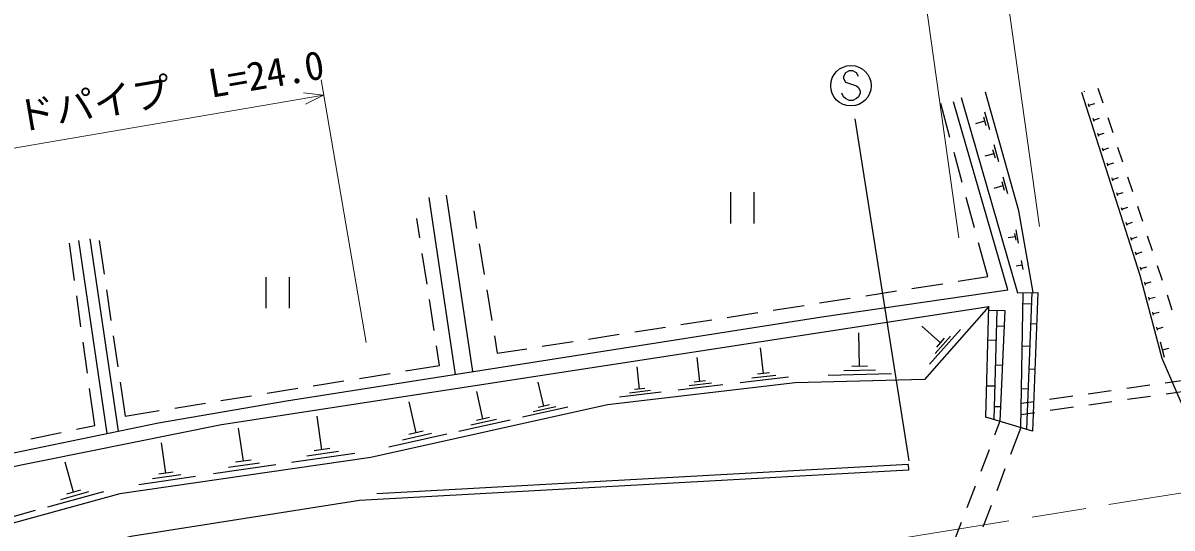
# Model space of a CAD drawing. Units: millimetres, scale not verified. Extents: x 40000 to 680000, y 20000 to 380000.
# Drawn here: x 416860 to 490578, y 284806 to 317220 of the extents above; entities that cross this region are included whole.
import ezdxf
from ezdxf.enums import TextEntityAlignment as Align

# ---------------------------------------------------------------- set-up
doc = ezdxf.new("R2010")
doc.units = ezdxf.units.MM
doc.header["$LTSCALE"] = 1000
doc.linetypes.add('CHAIN', pattern=[18.5, 12, -1.5, 3.5, -1.5])
for name, color, linetype, lineweight in [('M-BGD', 7, 'Continuous', 25), ('M-BMK', 2, 'CHAIN', 13), ('M-STR-HTXT', 7, 'Continuous', 13), ('M-STR-STRC', 7, 'Continuous', 25)]:
    doc.layers.add(name, color=color, linetype=linetype, lineweight=lineweight)
doc.styles.add('ＭＳ ゴシック', font='')
doc.styles.get('ＭＳ ゴシック').set_extended_font_data('MS Gothic')

msp = doc.modelspace()

# ---------------------------------------------------------------- linework, layer by layer
at = {"layer": 'M-BGD'}
for p, q in [((484970, 312798), (484958, 312836)), ((485822, 313044), (486139, 312095)), ((476330, 309872), (475737, 312050)), ((485273, 311845), (485213, 312036)), ((485243, 311941), (485624, 312062)), ((478479, 311189), (478636, 310630)), ((478549, 311510), (478864, 310393)), ((485546, 310988), (485927, 311109)), ((486456, 311147), (486773, 310198)), ((478557, 310909), (477961, 310741)), ((485577, 310892), (485516, 311083)), ((485880, 309940), (485819, 310130)), ((485850, 310035), (486231, 310156)), ((477118, 306977), (476593, 308907)), ((479068, 309105), (479223, 308555)), ((479137, 309422), (479447, 308321)), ((486183, 308987), (486122, 309177)), ((486153, 309082), (486534, 309203)), ((487090, 309250), (487407, 308301)), ((479146, 308830), (478559, 308664)), ((486486, 308034), (486426, 308224)), ((486456, 308129), (486837, 308250)), ((479729, 306767), (479151, 306604)), ((479653, 307038), (479805, 306496)), ((479721, 307350), (480026, 306266)), ((486789, 307081), (486729, 307271)), ((486759, 307176), (487140, 307297)), ((487724, 307353), (488041, 306405)), ((442892, 306009), (444581, 294670)), ((444016, 306177), (445704, 294846)), ((462250, 306354), (462250, 304354)), ((463750, 306354), (463750, 304354)), ((477906, 304082), (477381, 306012)), ((487093, 306128), (487032, 306318)), ((487062, 306223), (487444, 306344)), ((487396, 305175), (487335, 305365)), ((487366, 305270), (487747, 305391)), ((488358, 305456), (488675, 304508)), ((442326, 303421), (442131, 304682)), ((445780, 305153), (445964, 304039)), ((480483, 303719), (480558, 303290)), ((480559, 303953), (480710, 303096)), ((487699, 304222), (487638, 304413)), ((487669, 304317), (488050, 304439)), ((420169, 300698), (419838, 303081)), ((420422, 303257), (422245, 290876)), ((421143, 303363), (422960, 291024)), ((421745, 303269), (422067, 301093)), ((446127, 303052), (446452, 301079)), ((478762, 300939), (478169, 303118)), ((480520, 303505), (480063, 303424)), ((488002, 303269), (487942, 303460)), ((487972, 303364), (488353, 303486)), ((488992, 303559), (489309, 302611)), ((442785, 300456), (442479, 302432)), ((488305, 302316), (488245, 302507)), ((488275, 302411), (488656, 302533)), ((480960, 301683), (480583, 301617)), ((480910, 301966), (481010, 301401)), ((488609, 301363), (488548, 301554)), ((488578, 301458), (488960, 301580)), ((489626, 301663), (489943, 300714)), ((432446, 300915), (432446, 298915)), ((433946, 300915), (433946, 298915)), ((476857, 300641), (478762, 300939)), ((422214, 300104), (422507, 298126)), ((446615, 300092), (446941, 298119)), ((473893, 300178), (475869, 300487)), ((488878, 300400), (488827, 300594)), ((488852, 300497), (489239, 300599)), ((420581, 297726), (420306, 299707)), ((443243, 297491), (442938, 299468)), ((467964, 299251), (469940, 299560)), ((470928, 299714), (472904, 300023)), ((480877, 291251), (481021, 299911)), ((481595, 299923), (481241, 291142)), ((489134, 299434), (489083, 299627)), ((489108, 299530), (489495, 299633)), ((490260, 299766), (490577, 298817)), ((462036, 298324), (464012, 298633)), ((465000, 298788), (466976, 299097)), ((479175, 291762), (479360, 298784)), ((481565, 299180), (481009, 299203)), ((489390, 298467), (489338, 298660)), ((489364, 298564), (489751, 298666)), ((459072, 297861), (461048, 298170)), ((481514, 297927), (481898, 297912)), ((422654, 297137), (422947, 295158)), ((447103, 297132), (447287, 296019)), ((453144, 296934), (455120, 297243)), ((456108, 297398), (458084, 297707)), ((470533, 295181), (470478, 297339)), ((475717, 296702), (474524, 297753)), ((477001, 297558), (475030, 295320)), ((476359, 297130), (475374, 296011)), ((479334, 297776), (479801, 297764)), ((489645, 297500), (489594, 297694)), ((489620, 297597), (490007, 297699)), ((420994, 294755), (420719, 296736)), ((443591, 295242), (443396, 296503)), ((450180, 296471), (452156, 296780)), ((464372, 294718), (464178, 296368)), ((475964, 296981), (475471, 296422)), ((479309, 296844), (478769, 296858)), ((481455, 296453), (480964, 296473)), ((490106, 295760), (489850, 296727)), ((447287, 296019), (449192, 296317)), ((460287, 294209), (460108, 295742)), ((489978, 296243), (490365, 296346)), ((441402, 294889), (443591, 295242)), ((456422, 293727), (456255, 295150)), ((471552, 294937), (469528, 294885)), ((471039, 295194), (470027, 295168)), ((479268, 295271), (479691, 295259)), ((481397, 295020), (481781, 295004)), ((423093, 294169), (423416, 291993)), ((435478, 293935), (437453, 294253)), ((438440, 294412), (440414, 294730)), ((450267, 292625), (449920, 294177)), ((460647, 294251), (459928, 294167)), ((465967, 294486), (462873, 294123)), ((465170, 294602), (463622, 294421)), ((464759, 294763), (463985, 294672)), ((472571, 294693), (468523, 294590)), ((490149, 294129), (491634, 294340)), ((421462, 291381), (421131, 293764)), ((432516, 293458), (434491, 293776)), ((446369, 291810), (445976, 293571)), ((457798, 293528), (455130, 293215)), ((457110, 293628), (455776, 293471)), ((456756, 293767), (456089, 293688)), ((461770, 293994), (458895, 293657)), ((461029, 294101), (459591, 293933)), ((479231, 293900), (478692, 293914)), ((481345, 293726), (480919, 293743)), ((485198, 293427), (486683, 293637)), ((487673, 293778), (489158, 293989)), ((490193, 293417), (491678, 293627)), ((426593, 292505), (428567, 292823)), ((429554, 292982), (431529, 293299)), ((442078, 290912), (441634, 292903)), ((450631, 292706), (449903, 292544)), ((480903, 292818), (481733, 292935)), ((482723, 293076), (484208, 293286)), ((485242, 292715), (486727, 292925)), ((487717, 293066), (489202, 293276)), ((423416, 291993), (425605, 292346)), ((436042, 289834), (435730, 291995)), ((451809, 292562), (448898, 291912)), ((451038, 292593), (449583, 292268)), ((479198, 292611), (479574, 292601)), ((480891, 292098), (481777, 292223)), ((482767, 292364), (484252, 292574)), ((420293, 291142), (421462, 291381)), ((431003, 289096), (430696, 291221)), ((448118, 291738), (444816, 291001)), ((447244, 291774), (445593, 291405)), ((446782, 291902), (445956, 291717)), ((479532, 291654), (479194, 290769)), ((480877, 291251), (480220, 289529)), ((417354, 290541), (419314, 290942)), ((444056, 290831), (440323, 289997)), ((443067, 290871), (441201, 290455)), ((442545, 291016), (441612, 290808)), ((426036, 288330), (425754, 290273)), ((436549, 289907), (435536, 289761)), ((478837, 289834), (478303, 288433)), ((420097, 287111), (419571, 289025)), ((431501, 289168), (430505, 289024)), ((438146, 289587), (434095, 289001)), ((437094, 289711), (435069, 289417)), ((426491, 288396), (425580, 288264)), ((433072, 288853), (429088, 288276)), ((432038, 288974), (430045, 288686)), ((473661, 288880), (439569, 286993)), ((473661, 288880), (473681, 288519)), ((479863, 288595), (479329, 287193)), ((427927, 288108), (424284, 287581)), ((426982, 288219), (425160, 287956)), ((422022, 287126), (418435, 286140)), ((421059, 287119), (419266, 286625)), ((420545, 287235), (419648, 286988)), ((477946, 287499), (477411, 286097)), ((478972, 286259), (478437, 284857)), ((417647, 285923), (414060, 284936)), ((477055, 285163), (476520, 283762))]:
    msp.add_line(p, q, dxfattribs=at)
for points in [[(481676, 299924), (480750, 305172), (478608, 312776)], [(484768, 312782), (488503, 301042), (489916, 295706), (491172, 292850), (493526, 291689), (494711, 291639), (508485, 294170), (529798, 298791), (536508, 300548)], [(370693, 295114), (371847, 288051), (400732, 286427), (425545, 291559), (433761, 292971), (468108, 298362), (480046, 300102), (476565, 312169)], [(477060, 312428), (480662, 299904), (481979, 299930)], [(481979, 299930), (481621, 291028), (478639, 291922), (478826, 299024)], [(369631, 294963), (370949, 287195), (400918, 285664), (429591, 291456), (478826, 299024)], [(478826, 299024), (474706, 294347), (466408, 294135), (454367, 292723), (439182, 289333), (423080, 287002), (413322, 284319), (403197, 282493), (386001, 281532)], [(478820, 298795), (479846, 298774), (479532, 291654)], [(473681, 288519), (438455, 286569), (423789, 284262), (395304, 276635), (381580, 273949)]]:
    msp.add_lwpolyline(points, dxfattribs=at)
at = {"layer": 'M-BMK'}
msp.add_lwpolyline([(468271, 283352), (507037, 289624), (511801, 290940), (532227, 295152), (538228, 296784), (547598, 299100), (565097, 304120)], dxfattribs=at)
at = {"layer": 'M-STR-HTXT'}
for p, q in [((482084, 304163), (479456, 322865)), ((476903, 303435), (474275, 322136)), ((438872, 296713), (435981, 313573)), ((412198, 308481), (436150, 312588)), ((436150, 312588), (434855, 312746)), ((436150, 312588), (434982, 312007))]:
    msp.add_line(p, q, dxfattribs=at)
at = {"layer": 'M-STR-STRC'}
for p, q in [((469864, 314139), (469627, 314021)), ((470100, 314139), (469864, 314139)), ((470336, 314021), (470100, 314139)), ((469627, 314021), (469509, 313784)), ((469509, 313784), (469509, 313666)), ((469509, 313666), (469627, 313430)), ((469627, 313430), (470336, 313193)), ((470454, 313784), (470336, 314021)), ((469509, 312484), (469391, 312721)), ((470336, 313193), (470454, 313075)), ((470454, 313075), (470573, 312839)), ((470573, 312721), (470454, 312484)), ((470573, 312839), (470573, 312721)), ((469627, 312366), (469509, 312484)), ((469864, 312248), (469627, 312366)), ((470100, 312248), (469864, 312248)), ((470336, 312366), (470100, 312248)), ((470454, 312484), (470336, 312366)), ((470219, 311061), (473693, 289109))]:
    msp.add_line(p, q, dxfattribs=at)
msp.add_circle((469982, 313193), 1300, dxfattribs=at)

# ---------------------------------------------------------------- texts
at = {"layer": 'M-STR-HTXT', "style": 'ＭＳ ゴシック'}
msp.add_text('ガードパイプ  L=24.0', height=1833, rotation=9.728, dxfattribs=at).set_placement((424090, 311027), align=Align.BOTTOM_CENTER)

doc.saveas('drawing.dxf')
